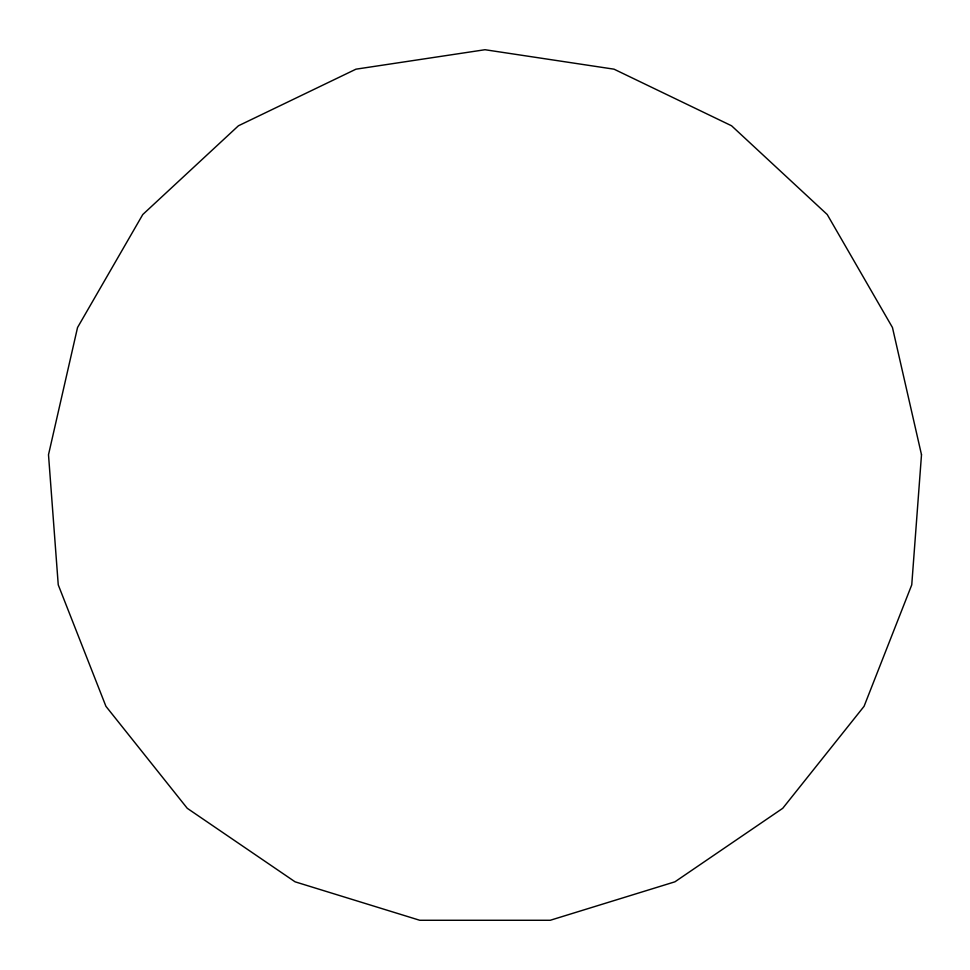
<?xml version="1.0" encoding="UTF-8"?>
<svg xmlns="http://www.w3.org/2000/svg" width="970" height="970" viewBox="0 0 970 970"><rect width="100%" height="100%" fill="white"/><g stroke="black" fill="none" stroke-linecap="round" stroke-linejoin="round"><path stroke-width="1.45" d="M921.5 454.736L911.751 584.849L864.076 706.305L782.729 808.313L674.926 881.815L550.245 920.275L419.755 920.275L295.074 881.815L187.271 808.313L105.924 706.305L58.248 584.849L48.5 454.736L77.539 327.52L142.772 214.528L238.426 125.785L355.978 69.173L485 49.725L614.022 69.173L731.574 125.785L827.228 214.528L892.461 327.52L921.5 454.736"/></g></svg>
